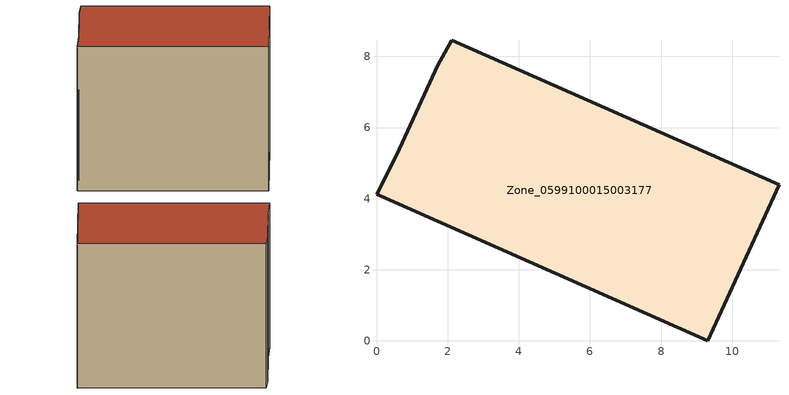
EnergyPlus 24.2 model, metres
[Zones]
Zone_0599100015003177
 floor ground (C_G): 0.57,5.23 1.72,7.75 2.12,8.46 11.31,4.39 9.31,0 0,4.12 z0.93
 wall outside (C_F): 1.72,7.75 0.57,5.23 0,4.12 9.31,0 11.31,4.39 2.12,8.46 1.72,7.75 z0.93:9.53
 roof outside (C_R): 9.31,0 11.31,4.39 2.12,8.46 1.72,7.75 0.57,5.23 0,4.12 z9.53
[BUILDING]
Pand.0599100015003177: North Axis=0; Terrain=City; Loads Convergence Tolerance Value=0.04; Temperature Convergence Tolerance Value=0.4; Solar Distribution=FullExterior; Maximum Number of Warmup Days=25; Minimum Number of Warmup Days=1
[Site:Location]
Rotterdam.The.Hague.AP_ZH_NLD Design_Conditions: Latitude=51.96; Longitude=4.45; Time Zone=1; Elevation=-4.5
[SITE:GROUNDTEMPERATURE:BUILDINGSURFACE]
18, 18, 18, 18, 18, 18, 18, 18, 18, 18, 18, 18
[MATERIAL] Thermal Absorptance=0.9; Solar Absorptance=0.7; Visible Absorptance=0.7
Name | Roughness | Thickness | Conductivity | Density | Specific Heat
G.TI.1965-1974 | MediumSmooth | 0.15 | 0.882353 | 540 | 1210
F.TI.1965-1974 | Rough | 0.3 | 0.697674 | 1920 | 840
R.TI.1965-1974 | MediumRough | 0.2 | 0.232558 | 1500 | 1000
[CONSTRUCTION]
C_G: G.TI.1965-1974
C_F: F.TI.1965-1974
C_R: R.TI.1965-1974
[ZONE]
Zone_0599100015003177: Type=1; Multiplier=1; Ceiling Height=Autocalculate; Volume=Autocalculate; Floor Area=autocalculate; Part of Total Floor Area=Yes
[ZONEINFILTRATION:DESIGNFLOWRATE]
Infil_Zone_0599100015003177: Zone or ZoneList or Space or SpaceList=Zone_0599100015003177; Schedule=AlwaysOn; Design Flow Rate Calculation Method=Flow/Area; Flow Rate per Floor Area=0.003; Constant Term Coefficient=1; Temperature Term Coefficient=0; Velocity Term Coefficient=0; Velocity Squared Term Coefficient=0
[HVACTEMPLATE:ZONE:IDEALLOADSAIRSYSTEM]
Zone_0599100015003177: Maximum Heating Supply Air Temperature=50; Minimum Cooling Supply Air Temperature=13; Maximum Heating Supply Air Humidity Ratio=0.0156; Minimum Cooling Supply Air Humidity Ratio=0.0077; Heating Limit=NoLimit; Cooling Limit=NoLimit; Dehumidification Control Type=ConstantSensibleHeatRatio; Cooling Sensible Heat Ratio=0.7; Dehumidification Setpoint=60; Humidification Control Type=None; Humidification Setpoint=30; Outdoor Air Method=None; Outdoor Air Flow Rate per Person=0.00944; Outdoor Air Flow Rate per Zone Floor Area=0; Outdoor Air Flow Rate per Zone=0; Demand Controlled Ventilation Type=None; Outdoor Air Economizer Type=NoEconomizer; Heat Recovery Type=None; Sensible Heat Recovery Effectiveness=0.7; Latent Heat Recovery Effectiveness=0.65
[ZONECONTROL:THERMOSTAT]
ThermostatControl_Zone_0599100015003177: Zone or ZoneList=Zone_0599100015003177; Control Type Schedule=DualSetpointControlType; Control 1=Thermostat_Zone_0599100015003177; Temperature Difference Between Cutout And Setpoint=0
[THERMOSTATSETPOINT:DUALSETPOINT]
Thermostat_Zone_0599100015003177: Heating Setpoint Temperature Schedule=HeatingSetpoint_Zone_0599100015003177; Cooling Setpoint Temperature Schedule=CoolingSetpoint_Zone_0599100015003177
[SCHEDULE:COMPACT]
HeatingSetpoint_Zone_0599100015003177: Through: 12/31, For: AllDays, Until: 24:00, 21
CoolingSetpoint_Zone_0599100015003177: Through: 12/31, For: AllDays, Until: 24:00, 24
DualSetpointControlType: Through: 12/31, For: AllDays, Until: 24:00, 4
AlwaysOn: Through: 12/31, For: AllDays, Until: 24:00, 1
